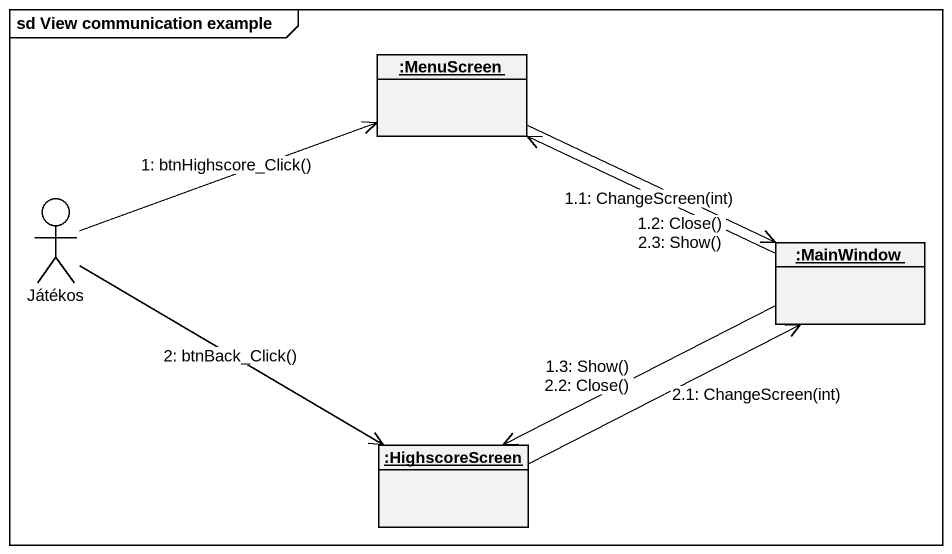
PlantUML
@startuml
mainframe sd View communication example
allowmixing
hide circle
hide empty members
object ":MenuScreen" as MenuScreen
actor Játékos
object ":MainWindow" as MainWindow
object ":HighscoreScreen" as HighscoreScreen
Játékos -right-> MenuScreen : 1: btnHighscore_Click()
MenuScreen -right-> MainWindow : 1.1: ChangeScreen(int)
MainWindow -left-> MenuScreen : 1.2: Close()\n2.3: Show()
MainWindow -left-> HighscoreScreen : 1.3: Show()\n2.2: Close()
Játékos -right-> HighscoreScreen : 2: btnBack_Click()
HighscoreScreen -right-> MainWindow : 2.1: ChangeScreen(int)
@enduml
